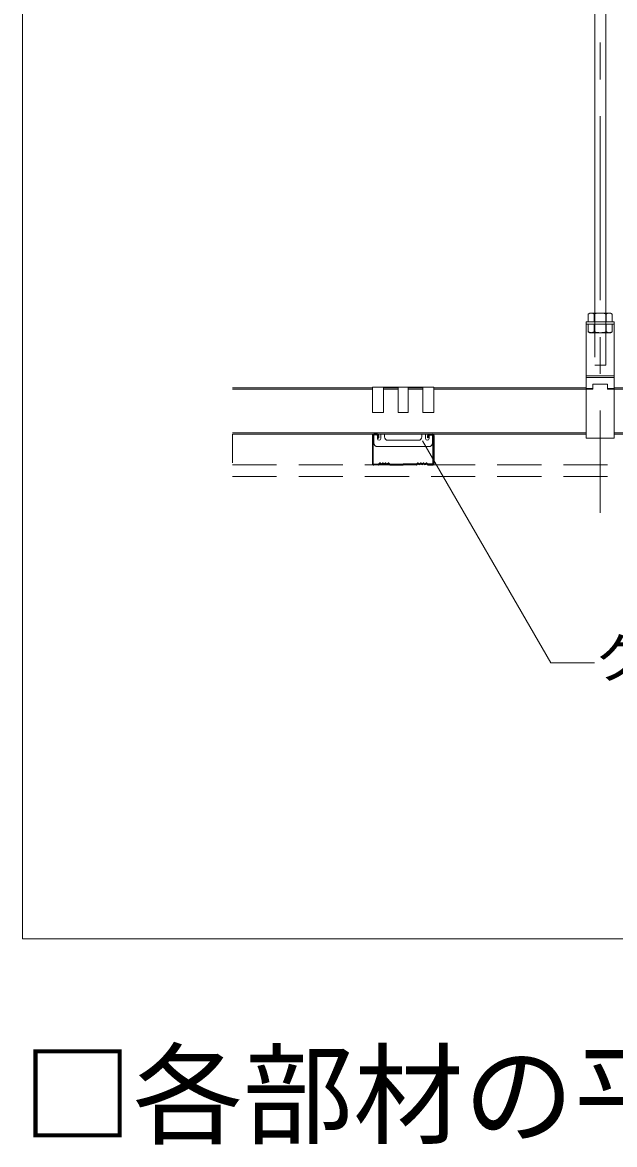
# Model space of a CAD drawing. Units: millimetres on the paper, enlarged 40 times, with parts at other scales. Extents: x -7800 to 7800, y -5387 to 5300.
# Drawn here: x 80 to 724, y 2852 to 4072 of the extents above; entities that cross this region are included whole.
import ezdxf
from ezdxf.enums import TextEntityAlignment as Align

# ---------------------------------------------------------------- set-up
doc = ezdxf.new("R2010")
doc.units = ezdxf.units.MM
doc.header["$LTSCALE"] = 40
doc.linetypes.add('CHAIN1', pattern=[8, 5, -1, 1, -1])
doc.linetypes.add('DASHED1', pattern=[1.8, 1.2, -0.6])
for name, color, linetype, lineweight in [('6-0_中心線', 4, 'CHAIN1', 9), ('6-1_吊り材', 7, 'Continuous', 18), ('6-2_野縁受け', 3, 'Continuous', 18), ('6-3_野縁', 2, 'Continuous', 25), ('6-6_文字', 7, 'Continuous', 18), ('6-A_クリップ', 7, 'Continuous', 18), ('6-D_パネル', 4, 'DASHED1', 9), ('F-3_野縁', 3, 'Continuous', 18)]:
    doc.layers.add(name, color=color, linetype=linetype, lineweight=lineweight)
doc.layers.add('F-6_文字', color=7, linetype='Continuous')
doc.styles.add('ＭＳ ゴシック', font='')
doc.styles.get('ＭＳ ゴシック').set_extended_font_data('MS Gothic')

msp = doc.modelspace()

# ---------------------------------------------------------------- linework, layer by layer
at = {"layer": '6-0_中心線'}
msp.add_line((708.6, 4610.1), (708.6, 3539.04), dxfattribs=at)
at = {"layer": '6-1_吊り材'}
for p, q in [((702.6, 3736.1), (702.6, 4610.1)), ((714.6, 4610.1), (714.6, 3736.1)), ((693.26, 3746.76), (693.26, 3620.09)), ((693.26, 3746.76), (693.26, 3620.09)), ((693.26, 3746.76), (723.93, 3746.76)), ((697.28, 3756.09), (695.53, 3755.08)), ((695.53, 3746.76), (695.53, 3755.08)), ((695.53, 3746.76), (721.66, 3746.76)), ((697.28, 3756.09), (719.91, 3756.09)), ((702.06, 3746.76), (702.06, 3755.08)), ((715.13, 3746.76), (715.13, 3755.08)), ((719.91, 3756.09), (721.66, 3755.08)), ((721.66, 3746.76), (721.66, 3755.08)), ((723.93, 3746.76), (723.93, 3620.09)), ((693.26, 3687.88), (723.93, 3687.88)), ((693.26, 3685.99), (723.93, 3685.99)), ((693.26, 3674.21), (700.6, 3674.21)), ((700.6, 3678.75), (700.6, 3674.09)), ((716.6, 3678.75), (700.6, 3678.75)), ((716.6, 3674.21), (723.93, 3674.21))]:
    msp.add_line(p, q, dxfattribs=at)
at = {"layer": '6-1_吊り材', "linetype": 'DASHED1'}
for p, q in [((702.6, 3756.09), (702.6, 3699.38)), ((714.6, 3699.38), (714.6, 3756.09)), ((693.26, 3744.09), (723.93, 3744.09)), ((695.53, 3744.09), (695.53, 3735.77)), ((721.66, 3744.09), (695.53, 3744.09)), ((697.28, 3734.76), (695.53, 3735.77)), ((719.91, 3734.76), (697.28, 3734.76)), ((702.06, 3744.09), (702.06, 3735.77)), ((715.13, 3744.09), (715.13, 3735.77)), ((719.91, 3734.76), (721.66, 3735.77)), ((721.66, 3744.09), (721.66, 3735.77)), ((702.6, 3699.38), (714.6, 3699.38))]:
    msp.add_line(p, q, dxfattribs=at)
at = {"layer": '6-1_吊り材'}
for points in [[(693.26, 3746.76), (693.26, 3620.09), (723.93, 3620.09)], [(693.26, 3673.43), (700.6, 3673.43), (700.6, 3674.09)], [(716.6, 3678.75), (716.6, 3673.43), (723.93, 3673.43)]]:
    msp.add_lwpolyline(points, dxfattribs=at)
for centre, radius, start, end in [((699.8, 3747.07), 9.08, 96.34293, 118.04131), ((698.57, 3749.59), 6.51, 57.57117, 88.04457), ((708.6, 3734.47), 21.62, 72.41203, 107.58795), ((718.62, 3749.59), 6.51, 91.95541, 122.42882), ((717.39, 3747.07), 9.08, 61.95868, 83.65706)]:
    msp.add_arc(centre, radius, start, end, dxfattribs=at)
at = {"layer": '6-1_吊り材', "linetype": 'DASHED1'}
for centre, radius, start, end in [((699.8, 3743.79), 9.08, 241.95868, 263.65706), ((698.57, 3741.26), 6.51, 271.95541, 302.42882), ((708.6, 3756.38), 21.62, 252.41203, 287.58795), ((718.62, 3741.26), 6.51, 237.57117, 268.04457), ((717.39, 3743.79), 9.08, 276.34293, 298.04131)]:
    msp.add_arc(centre, radius, start, end, dxfattribs=at)
at = {"layer": '6-2_野縁受け'}
for p, q in [((308.6, 3675.03), (460.93, 3675.03)), ((460.93, 3673.43), (308.6, 3673.43)), ((472.93, 3675.03), (488.93, 3675.03)), ((472.93, 3675.03), (488.93, 3675.03)), ((472.93, 3673.43), (488.93, 3673.43)), ((488.93, 3673.43), (472.93, 3673.43)), ((499.6, 3675.03), (515.6, 3675.03)), ((499.6, 3675.03), (515.6, 3675.03)), ((499.6, 3673.43), (515.6, 3673.43)), ((515.6, 3673.43), (499.6, 3673.43)), ((527.6, 3675.03), (693.26, 3675.03)), ((693.26, 3673.43), (527.6, 3673.43)), ((723.93, 3675.03), (937.04, 3675.03)), ((864.93, 3673.43), (723.93, 3673.43)), ((693.26, 3625.96), (308.6, 3625.96)), ((308.6, 3624.36), (693.26, 3624.36)), ((862.68, 3625.96), (723.93, 3625.96)), ((723.93, 3624.36), (862.68, 3624.36))]:
    msp.add_line(p, q, dxfattribs=at)
at = {"layer": '6-3_野縁'}
for p, q in [((460.93, 3623.03), (460.93, 3592.42)), ((461.6, 3592.39), (461.6, 3623.03)), ((466.26, 3624.36), (462.26, 3624.36)), ((466.26, 3623.7), (462.26, 3623.7)), ((466.93, 3620.36), (466.93, 3623.03)), ((467.6, 3620.36), (467.6, 3623.03)), ((520.93, 3620.36), (520.93, 3623.03)), ((521.6, 3620.36), (521.6, 3623.03)), ((522.26, 3624.36), (526.26, 3624.36)), ((522.26, 3623.7), (526.26, 3623.7)), ((526.93, 3592.39), (526.93, 3623.03)), ((527.6, 3623.03), (527.6, 3592.42)), ((466.93, 3620.36), (467.6, 3620.36)), ((521.6, 3620.36), (520.93, 3620.36)), ((462.26, 3591.7), (467.04, 3591.7)), ((462.26, 3591.7), (467.04, 3591.7)), ((467.04, 3591.03), (462.26, 3591.03)), ((467.04, 3591.03), (462.26, 3591.03)), ((468.46, 3592.83), (467.51, 3591.89)), ((467.51, 3591.89), (468.46, 3592.83)), ((468.93, 3592.36), (467.99, 3591.42)), ((468.93, 3592.36), (467.99, 3591.42)), ((478.26, 3592.36), (479.21, 3591.42)), ((478.73, 3592.83), (479.68, 3591.89)), ((480.15, 3591.7), (494.26, 3591.7)), ((480.15, 3591.03), (494.26, 3591.03)), ((508.38, 3591.7), (494.26, 3591.7)), ((508.38, 3591.03), (494.26, 3591.03)), ((509.79, 3592.83), (508.85, 3591.89)), ((510.26, 3592.36), (509.32, 3591.42)), ((519.6, 3592.36), (520.54, 3591.42)), ((519.6, 3592.36), (520.54, 3591.42)), ((520.07, 3592.83), (521.01, 3591.89)), ((521.01, 3591.89), (520.07, 3592.83)), ((526.26, 3591.7), (521.48, 3591.7)), ((526.26, 3591.7), (521.48, 3591.7)), ((521.48, 3591.03), (526.26, 3591.03)), ((521.48, 3591.03), (526.26, 3591.03))]:
    msp.add_line(p, q, dxfattribs=at)
for centre, radius, start, end in [((462.26, 3623.03), 1.33, 90.00299, 180.00299), ((462.26, 3623.03), 0.667, 90.00299, 180.00299), ((466.26, 3623.03), 1.33, 0.00299, 90.00299), ((466.26, 3623.03), 0.667, 0.00299, 90.00299), ((522.26, 3623.03), 1.33, 89.99699, 179.99699), ((522.26, 3623.03), 0.667, 89.99699, 179.99699), ((526.26, 3623.03), 1.33, 359.99699, 89.99699), ((526.26, 3623.03), 0.667, 359.99699, 89.99699), ((462.26, 3592.36), 1.33, 177.476, 270), ((462.26, 3592.36), 1.33, 177.476, 270), ((462.26, 3592.36), 0.667, 177.476, 270), ((462.26, 3592.36), 0.667, 177.476, 270), ((467.04, 3592.36), 0.667, 270, 314.99998), ((467.04, 3592.36), 0.667, 269.99998, 314.99998), ((467.04, 3592.36), 1.33, 270, 314.99998), ((467.04, 3592.36), 1.33, 270, 315), ((468.93, 3592.36), 0.667, 46.39717, 135), ((470.6, 3594.11), 2.42, 226.39717, 313.60281), ((470.6, 3594.11), 1.75, 226.39717, 313.60281), ((472.26, 3592.36), 0.667, 36.86989, 133.60281), ((473.6, 3593.36), 1.67, 216.86989, 323.1301), ((473.6, 3593.36), 1, 216.86989, 323.1301), ((474.93, 3592.36), 0.667, 46.39717, 143.1301), ((474.93, 3592.36), 0.667, 36.86989, 143.1301), ((476.6, 3594.11), 2.42, 226.39717, 313.60281), ((476.6, 3594.11), 1.75, 226.39717, 313.60281), ((478.26, 3592.36), 0.667, 44.99998, 133.60281), ((480.15, 3592.36), 1.33, 225, 270), ((480.15, 3592.36), 0.667, 225, 270), ((508.38, 3592.36), 0.667, 270, 315), ((508.38, 3592.36), 1.33, 270, 315), ((510.26, 3592.36), 0.667, 46.39719, 135.00002), ((511.93, 3594.11), 2.42, 226.39719, 313.60283), ((511.93, 3594.11), 1.75, 226.39719, 313.60283), ((513.6, 3592.36), 0.667, 36.8699, 143.13011), ((513.6, 3592.36), 0.667, 36.8699, 133.60283), ((514.93, 3593.36), 1.67, 216.8699, 323.13011), ((514.93, 3593.36), 1, 216.8699, 323.13011), ((516.26, 3592.36), 0.667, 46.39719, 143.13011), ((517.93, 3594.11), 2.42, 226.39719, 313.60283), ((517.93, 3594.11), 1.75, 226.39719, 313.60283), ((519.6, 3592.36), 0.667, 45, 133.60283), ((521.48, 3592.36), 1.33, 225.00002, 270), ((521.48, 3592.36), 1.33, 225, 270), ((521.48, 3592.36), 0.667, 225.00002, 270), ((521.48, 3592.36), 0.667, 225, 270), ((526.26, 3592.36), 1.33, 269.99997, 2.524), ((526.26, 3592.36), 1.33, 270, 2.524), ((526.26, 3592.36), 0.667, 269.99997, 2.524), ((526.26, 3592.36), 0.667, 270, 2.524)]:
    msp.add_arc(centre, radius, start, end, dxfattribs=at)
at = {"layer": '6-6_文字'}
for q in [(515.32, 3617.32), (702.31, 3375.74)]:
    msp.add_line((654.8, 3375.74), q, dxfattribs=at)
at = {"layer": '6-A_クリップ'}
for p, q in [((460.93, 3648.02), (460.93, 3675.56)), ((527.6, 3675.56), (460.93, 3675.56)), ((472.93, 3648.02), (472.93, 3675.56)), ((488.93, 3675.03), (488.93, 3648.02)), ((499.6, 3675.03), (499.6, 3648.02)), ((515.6, 3648.02), (515.6, 3675.56)), ((527.6, 3648.02), (527.6, 3675.56)), ((472.93, 3648.02), (460.93, 3648.02)), ((488.93, 3648.02), (499.6, 3648.02)), ((515.6, 3648.02), (527.6, 3648.02)), ((308.6, 3624.36), (308.6, 3593.44)), ((464.86, 3623.7), (462.33, 3623.7)), ((462.33, 3614.9), (462.33, 3623.7)), ((469.93, 3619.7), (469.93, 3624.36)), ((473.93, 3624.36), (473.93, 3621.5)), ((514.6, 3624.36), (514.6, 3621.5)), ((518.6, 3619.7), (518.6, 3624.36)), ((523.66, 3623.7), (526.2, 3623.7)), ((526.2, 3614.9), (526.2, 3623.7)), ((466.2, 3622.36), (466.2, 3619.7)), ((466.33, 3610.9), (522.2, 3610.9)), ((477.6, 3617.83), (510.93, 3617.83)), ((522.33, 3622.36), (522.33, 3619.7))]:
    msp.add_line(p, q, dxfattribs=at)
for centre, radius, start, end in [((464.86, 3622.36), 1.33, 0, 90), ((523.66, 3622.36), 1.33, 90, 180), ((466.33, 3614.9), 4, 180, 270), ((468.06, 3619.7), 1.87, 180, 0), ((477.6, 3621.5), 3.67, 180, 270), ((510.93, 3621.5), 3.67, 270, 0), ((520.46, 3619.7), 1.87, 180, 0), ((522.2, 3614.9), 4, 270, 0)]:
    msp.add_arc(centre, radius, start, end, dxfattribs=at)
at = {"layer": '6-D_パネル'}
for p, q in [((308.6, 3591.03), (3552.9, 3591.03)), ((308.6, 3578.36), (3552.9, 3578.36))]:
    msp.add_line(p, q, dxfattribs=at)
at = {"layer": 'F-3_野縁'}
for p, q in [((80, 5060), (80, 3075.94)), ((80, 3075.94), (7640, 3075.94))]:
    msp.add_line(p, q, dxfattribs=at)

# ---------------------------------------------------------------- texts
at = {"layer": '6-6_文字', "style": 'ＭＳ ゴシック'}
msp.add_text('クリップ（一般部）', height=43.99, dxfattribs=at).set_placement((702.31, 3345.74), align=Align.BOTTOM_LEFT)
at = {"layer": 'F-6_文字', "style": 'ＭＳ ゴシック'}
msp.add_text('□各部材の平面配置図', height=87.98, dxfattribs=at).set_placement((80, 2835.94), align=Align.BOTTOM_LEFT)

doc.saveas('drawing.dxf')
